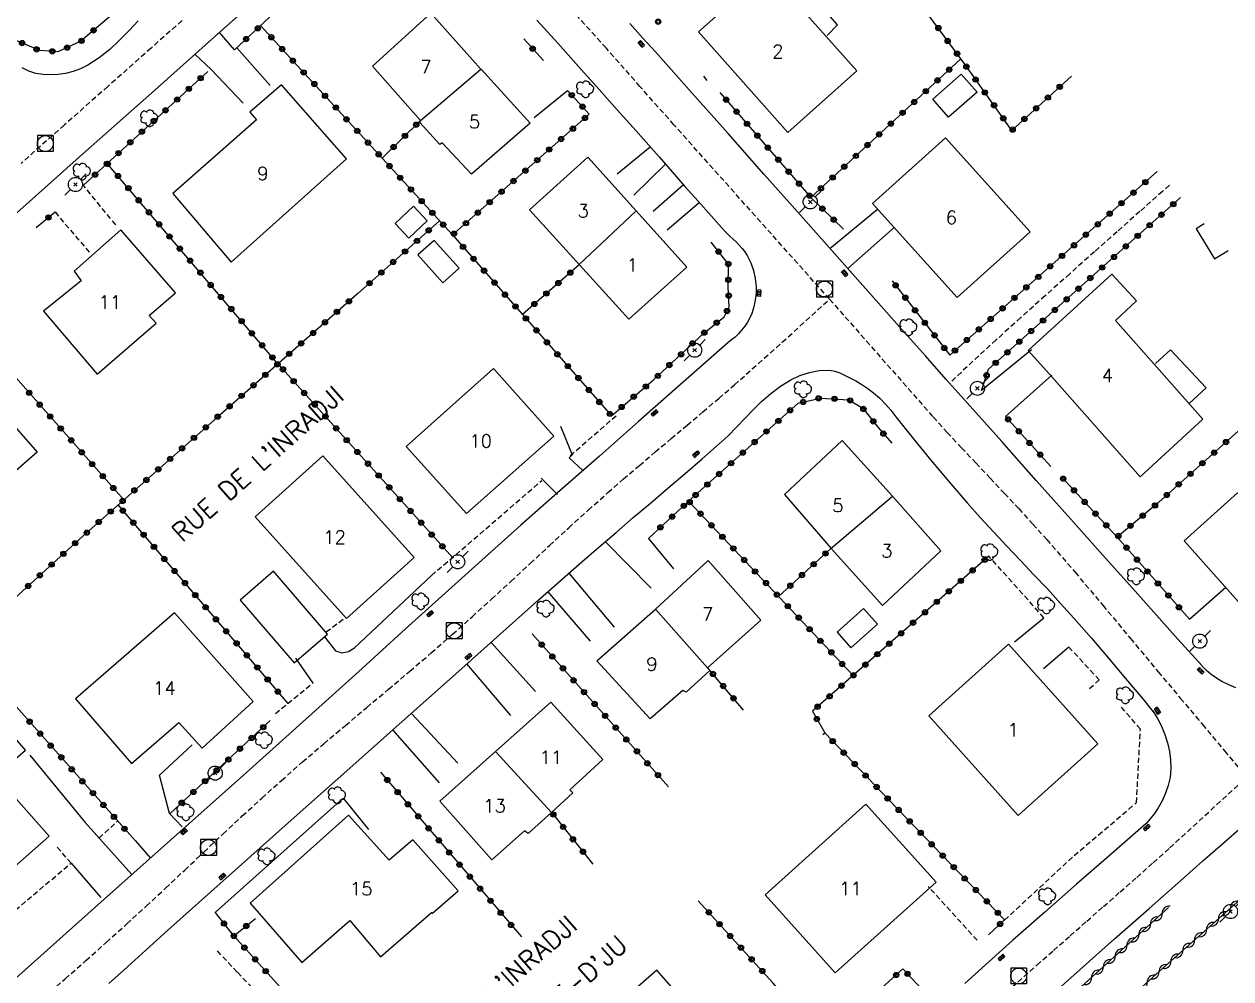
# Model space of a CAD drawing. Header units: millimetres. Extents: x 146000 to 146945, y 144000 to 145000.
# Drawn here: x 146367.7 to 146481.7, y 144225.8 to 144316 of the extents above; entities that cross this region are included whole.
import ezdxf
from ezdxf.enums import TextEntityAlignment as Align

# ---------------------------------------------------------------- set-up
doc = ezdxf.new("R2010")
doc.units = ezdxf.units.MM
doc.linetypes.add('DASHED', pattern=[0.75, 0.5, -0.25])
doc.layers.get('0').update_dxf_attribs({"linetype": 'CONTINUOUS'})
for name, color, linetype in [('W0001', 6, 'DASHED'), ('W0014', 7, 'CONTINUOUS'), ('W0017', 7, 'CONTINUOUS'), ('W0070', 7, 'DASHED'), ('W0101', 7, 'CONTINUOUS'), ('W0104', 1, 'CONTINUOUS'), ('W0112', 1, 'DASHED'), ('W0300', 7, 'CONTINUOUS'), ('W0310', 3, 'CONTINUOUS'), ('W0323', 7, 'CONTINUOUS'), ('W0333', 7, 'CONTINUOUS'), ('W0401', 7, 'CONTINUOUS'), ('W0420', 7, 'CONTINUOUS'), ('W0473', 7, 'CONTINUOUS'), ('W0989', 7, 'CONTINUOUS'), ('W0991', 7, 'CONTINUOUS'), ('W1102', 7, 'CONTINUOUS')]:
    doc.layers.add(name, color=color, linetype=linetype)
doc.styles.get("Standard").update_dxf_attribs({"font": 'romans.shx', "width": 0.85})

# ---------------------------------------------------------------- blocks, each defined once
blk = doc.blocks.new('T473')
for p, q in [((-0.166667, 0.166667), (0.166667, -0.166667)), ((-0.166667, -0.166667), (0.166667, 0.166667)), ((0.500001, 0.500001), (1.000002, 1.000002)), ((-1.000002, -1.000002), (-0.500001, -0.500001))]:
    blk.add_line(p, q)
blk.add_ellipse((0, 0), major_axis=(0.471405, 0.471405), ratio=1, start_param=5.4977871438, end_param=11.780972451)
blk = doc.blocks.new('T420')
for p, q in [((0.75, 0.75), (-0.75, 0.75)), ((-0.75, 0.75), (-0.75, -0.75)), ((0.75, 0.75), (0.75, -0.75)), ((0.75, -0.75), (-0.75, -0.75))]:
    blk.add_line(p, q)
blk.add_ellipse((0, 0), major_axis=(-0.53, 0.53), ratio=1, start_param=3.926991, end_param=10.210176)
blk = doc.blocks.new('T300')
for p, q in [((-0.8, 0.51), (-0.86, 0.34)), ((-0.86, 0.34), (-0.86, 0.17)), ((-0.86, 0.17), (-0.74, 0.06)), ((-0.69, 0.63), (-0.8, 0.51)), ((-0.8, -0.06), (-0.74, 0.06)), ((-0.74, 0.06), (-0.69, 0.11)), ((-0.57, 0.69), (-0.69, 0.63)), ((-0.46, 0.69), (-0.57, 0.69)), ((-0.29, 0.63), (-0.46, 0.69)), ((-0.29, 0.63), (-0.17, 0.74)), ((-0.23, 0.57), (-0.29, 0.63)), ((-0.17, 0.74), (-0.06, 0.8)), ((-0.06, 0.8), (0.06, 0.8)), ((0.06, 0.8), (0.23, 0.74)), ((0.23, 0.74), (0.34, 0.63)), ((0.34, 0.63), (0.4, 0.51)), ((0.46, 0.46), (0.34, 0.46)), ((0.4, 0.51), (0.4, 0.46)), ((0.57, 0.4), (0.46, 0.46)), ((0.57, 0.4), (0.69, 0.29)), ((0.69, 0.29), (0.74, 0.17)), ((0.74, 0.06), (0.69, -0.17)), ((0.74, 0.17), (0.74, 0.06)), ((-0.8, -0.17), (-0.8, -0.06)), ((-0.8, -0.23), (-0.8, -0.17)), ((-0.74, -0.34), (-0.8, -0.23)), ((-0.69, -0.4), (-0.74, -0.34)), ((-0.51, -0.46), (-0.69, -0.4)), ((-0.4, -0.46), (-0.51, -0.46)), ((-0.4, -0.46), (-0.34, -0.46)), ((-0.34, -0.46), (-0.34, -0.4)), ((-0.34, -0.51), (-0.34, -0.46)), ((-0.29, -0.63), (-0.34, -0.51)), ((-0.17, -0.74), (-0.29, -0.63)), ((-0.06, -0.8), (-0.17, -0.74)), ((0.06, -0.8), (-0.06, -0.8)), ((0.17, -0.74), (0.06, -0.8)), ((0.23, -0.69), (0.17, -0.74)), ((0.29, -0.46), (0.23, -0.46)), ((0.29, -0.63), (0.23, -0.69)), ((0.46, -0.4), (0.29, -0.46)), ((0.34, -0.51), (0.29, -0.63)), ((0.34, -0.51), (0.34, -0.46)), ((0.57, -0.34), (0.46, -0.4)), ((0.63, -0.29), (0.57, -0.34)), ((0.69, -0.17), (0.63, -0.29))]:
    blk.add_line(p, q)
blk = doc.blocks.new('T401')
for p, q in [((-0.3, 0.3), (0, 0.3)), ((-0.3, -0.25), (-0.3, 0.3)), ((-0.3, 0.15), (0, 0.15)), ((-0.3, 0), (0, 0)), ((0, 0.3), (0, -0.25)), ((-0.3, -0.15), (0, -0.15)), ((-0.3, -0.25), (-0.3, -0.3)), ((-0.3, -0.3), (0, -0.3)), ((0, -0.3), (0, -0.25))]:
    blk.add_line(p, q)
blk = doc.blocks.new('t323o')
at = {"color": 0, "linetype": 'Continuous'}
for radius in [0.25, 0.15]:
    blk.add_circle((0, 0), radius, dxfattribs=at)
blk = doc.blocks.new('t310o')
at = {"color": 0, "linetype": 'Continuous'}
for centre, start, end in [((-0.5, 0.38), 216.8699, 323.1304), ((0.5, -0.37), 36.8699, 143.1303)]:
    blk.add_arc(centre, 0.625, start, end, dxfattribs=at)

msp = doc.modelspace()

# ---------------------------------------------------------------- linework, layer by layer
at = {"layer": 'W0001'}
for points in [[(146443.75, 144290.01), (146429.06, 144306.47), (146425.85, 144310.09), (146422.65, 144313.73), (146419.41, 144317.33)], [(146382.6, 144316.32), (146379.67, 144313.72), (146375.58, 144310.09), (146371.48, 144306.46), (146367.39, 144302.83)], [(146369.63, 144224.09), (146371.57, 144225.81), (146373.51, 144227.53), (146375.45, 144229.26), (146377.38, 144231), (146379.21, 144232.68), (146381.04, 144234.37), (146382.85, 144236.08), (146384.66, 144237.78), (146386.47, 144239.49), (146388.29, 144241.19), (146390.13, 144242.87), (146391.98, 144244.54), (146393.97, 144246.29), (146395.99, 144248.02), (146398.02, 144249.74), (146400.05, 144251.45), (146402.09, 144253.16), (146404.12, 144254.87), (146406.14, 144256.6), (146408.14, 144258.35), (146409.99, 144260), (146411.83, 144261.67), (146413.66, 144263.35), (146415.48, 144265.04), (146417.3, 144266.73), (146419.12, 144268.41), (146420.96, 144270.08), (146422.82, 144271.73), (146424.3, 144273.02), (146425.79, 144274.3), (146427.29, 144275.57), (146428.79, 144276.83), (146430.29, 144278.09), (146431.79, 144279.36), (146433.29, 144280.63), (146434.77, 144281.92), (146437.03, 144283.92), (146439.29, 144285.93), (146441.52, 144287.97), (146443.75, 144290.01)], [(146443.75, 144290.01), (146453.54, 144278.88), (146454.87, 144277.42), (146456.22, 144275.97), (146457.57, 144274.54), (146458.92, 144273.1), (146460.27, 144271.66), (146461.62, 144270.22), (146462.95, 144268.76), (146464.27, 144267.29), (146466.94, 144264.21), (146469.57, 144261.09), (146472.18, 144257.95), (146474.79, 144254.82), (146476.88, 144252.33), (146478.97, 144249.84), (146481.06, 144247.34), (146483.14, 144244.84)], [(146460.42, 144224.51), (146463.33, 144227.1), (146464.9, 144228.49), (146466.47, 144229.87), (146468.04, 144231.25), (146469.62, 144232.63), (146471.19, 144234.01), (146472.77, 144235.39), (146474.33, 144236.78), (146475.89, 144238.18), (146483.14, 144244.84)]]:
    msp.add_lwpolyline(points, dxfattribs=at)
at = {"layer": 'W0014'}
for points in [[(146366.68, 144297.87), (146373.21, 144303.69), (146379.74, 144309.51), (146386.27, 144315.32), (146387.88, 144316.74), (146389.49, 144318.16), (146391.1, 144319.59), (146392.72, 144321.01)], [(146378.45, 144316.29), (146377.6, 144315.37), (146376.7, 144314.46), (146375.77, 144313.6), (146374.76, 144312.8), (146373.69, 144312.1), (146373.02, 144311.76), (146372.32, 144311.5), (146371.6, 144311.32), (146370.86, 144311.22), (146370.17, 144311.18), (146369.48, 144311.22), (146368.79, 144311.33), (146368.12, 144311.55), (146367.51, 144311.85)], [(146416.11, 144316.36), (146418.08, 144314.18), (146420.04, 144311.99), (146422, 144309.8), (146423.96, 144307.61), (146425.19, 144306.22), (146426.42, 144304.83), (146427.65, 144303.44), (146428.88, 144302.04), (146430.1, 144300.65), (146431.33, 144299.26), (146432.57, 144297.87), (146433.81, 144296.49), (146434.08, 144296.2), (146434.37, 144295.93), (146434.66, 144295.66), (146434.95, 144295.39), (146435.23, 144295.1), (146435.5, 144294.8), (146435.75, 144294.49), (146435.97, 144294.14), (146436.31, 144293.45), (146436.56, 144292.72), (146436.73, 144291.97), (146436.81, 144291.21), (146436.81, 144290.56), (146436.74, 144289.91), (146436.6, 144289.28), (146436.4, 144288.66), (146436.22, 144288.23), (146435.99, 144287.83), (146435.74, 144287.44), (146435.45, 144287.08), (146435.16, 144286.74), (146434.84, 144286.43), (146434.5, 144286.15), (146434.15, 144285.89)], [(146478.94, 144255.36), (146476.66, 144257.9), (146474.38, 144260.45), (146472.1, 144263), (146469.82, 144265.55), (146466.55, 144269.22), (146463.28, 144272.88), (146460.01, 144276.55), (146456.74, 144280.21), (146454.78, 144282.43), (146452.81, 144284.64), (146450.84, 144286.85), (146448.88, 144289.07), (146446.91, 144291.29), (146444.94, 144293.5), (146442.98, 144295.72), (146441.01, 144297.93), (146437.59, 144301.79), (146434.17, 144305.65), (146430.74, 144309.51), (146427.3, 144313.36), (146426.09, 144314.7), (146424.88, 144316.03)], [(146434.15, 144285.89), (146432.04, 144284.03), (146429.93, 144282.17), (146427.82, 144280.31), (146425.71, 144278.45), (146422.01, 144275.18), (146418.3, 144271.92), (146414.6, 144268.65), (146410.91, 144265.36), (146409.01, 144263.66), (146407.13, 144261.96), (146405.25, 144260.26), (146403.37, 144258.55), (146401.49, 144256.84), (146399.6, 144255.13), (146397.72, 144253.43), (146395.83, 144251.73), (146388.68, 144245.31), (146381.52, 144238.91), (146374.34, 144232.51), (146367.17, 144226.11), (146364.67, 144223.88)], [(146375.68, 144225.37), (146377.43, 144226.95), (146379.18, 144228.53), (146380.93, 144230.11), (146382.69, 144231.68), (146387.93, 144236.36), (146393.18, 144241.04), (146398.43, 144245.71), (146403.68, 144250.38), (146407.85, 144254.09), (146412, 144257.8), (146416.17, 144261.5), (146420.36, 144265.18), (146421.97, 144266.59), (146423.59, 144267.98), (146425.22, 144269.37), (146426.85, 144270.75), (146428.48, 144272.14), (146430.11, 144273.53), (146431.73, 144274.93), (146433.34, 144276.33), (146434.17, 144277.1), (146434.97, 144277.9), (146435.74, 144278.72), (146436.52, 144279.53), (146437.34, 144280.33), (146438.2, 144281.09), (146439.12, 144281.78), (146440.11, 144282.38), (146440.96, 144282.78), (146441.85, 144283.08), (146442.78, 144283.26), (146443.74, 144283.29), (146444.24, 144283.22), (146444.72, 144283.05), (146445.18, 144282.83), (146445.62, 144282.61), (146446.23, 144282.3), (146446.81, 144281.95), (146447.38, 144281.57), (146447.92, 144281.15), (146448.5, 144280.64), (146449.04, 144280.09), (146449.54, 144279.51), (146450.01, 144278.9)], [(146450.01, 144278.9), (146451.66, 144276.83), (146453.33, 144274.79), (146455.03, 144272.77), (146456.76, 144270.77), (146457.99, 144269.39), (146459.24, 144268.02), (146460.51, 144266.67), (146461.78, 144265.32), (146463.06, 144263.98), (146464.33, 144262.63), (146465.58, 144261.27), (146466.82, 144259.89), (146468.48, 144258), (146470.11, 144256.09), (146471.72, 144254.17), (146473.33, 144252.25), (146473.58, 144251.95), (146473.83, 144251.65), (146474.08, 144251.34), (146474.32, 144251.04)], [(146482.12, 144253.28), (146481.45, 144253.57), (146480.79, 144253.9), (146480.29, 144254.2), (146479.81, 144254.54), (146479.36, 144254.92), (146478.94, 144255.33)], [(146474.29, 144251.12), (146474.74, 144250.41), (146475.12, 144249.67), (146475.43, 144248.89), (146475.68, 144248.09), (146475.85, 144247.29), (146475.96, 144246.48), (146475.98, 144245.66), (146475.91, 144244.84), (146475.74, 144244.07), (146475.49, 144243.33), (146475.17, 144242.63), (146474.79, 144241.95), (146474.44, 144241.42), (146474.05, 144240.92), (146473.62, 144240.46), (146473.15, 144240.04)], [(146473.15, 144240.04), (146470.12, 144237.41), (146467.09, 144234.76), (146464.08, 144232.11), (146461.07, 144229.45), (146458.79, 144227.41), (146456.53, 144225.37)], [(146464.17, 144223.8), (146467.42, 144226.69), (146470.67, 144229.58), (146473.93, 144232.46), (146477.18, 144235.33), (146479.02, 144236.96), (146480.87, 144238.57), (146482.71, 144240.19)]]:
    msp.add_lwpolyline(points, dxfattribs=at)
at = {"layer": 'W0017'}
for points in [[(146387.55, 144313.55), (146386.15, 144315.2)], [(146390.93, 144310.2), (146387.77, 144313.75)], [(146388.36, 144308.51), (146385.36, 144311.69), (146383.82, 144313.15)], [(146415.84, 144307.17), (146418.99, 144309.72)], [(146423.69, 144301.84), (146426.81, 144304.41)], [(146425.26, 144299.82), (146428.26, 144302.77)], [(146427.09, 144298.33), (146429.97, 144300.84)], [(146428.43, 144296.57), (146431.45, 144299.15)], [(146443.79, 144294.8), (146448.29, 144298.51)], [(146449.87, 144296.76), (146445.49, 144292.89)], [(146462.84, 144285.22), (146458.11, 144281.39)], [(146460.37, 144278.92), (146464.74, 144282.82)], [(146418.35, 144278), (146419.43, 144275.3), (146419.17, 144275.02), (146420.46, 144273.81)], [(146418.05, 144271.54), (146416.52, 144273.1)], [(146426.89, 144262.72), (146422.57, 144267.13)], [(146429.04, 144264.54), (146426.66, 144267.43)], [(146423.45, 144259.04), (146419.15, 144264.11)], [(146421.19, 144257.71), (146417.18, 144262.37)], [(146477.74, 144259.79), (146481.17, 144262.8)], [(146461.22, 144257.64), (146464, 144259.92)], [(146396.05, 144258.12), (146397.1, 144256.8), (146397.69, 144256.61), (146398.33, 144256.74), (146398.88, 144257.08)], [(146415.97, 144252.95), (146411.78, 144257.57)], [(146466.36, 144257.13), (146463.95, 144255.08)], [(146394.98, 144253.74), (146393.34, 144256.1)], [(146413.65, 144250.68), (146409.51, 144255.56)], [(146404.28, 144250.86), (146408.65, 144246.18)], [(146406.9, 144244.33), (146402.52, 144249.34)], [(146382.61, 144240.15), (146381.42, 144241.42), (146380.48, 144245.03), (146383.55, 144247.91)], [(146368.22, 144246.95), (146373.45, 144240.57), (146377.87, 144235.67)], [(146397.8, 144242.88), (146400.21, 144239.9)], [(146378.16, 144238.86), (146379.61, 144237.21)], [(146372.11, 144236.74), (146374.93, 144233.5)]]:
    msp.add_lwpolyline(points, dxfattribs=at)
at = {"layer": 'W0070'}
for points in [[(146475.86, 144300.77), (146475.2, 144300.19), (146473.06, 144298.29), (146470.91, 144296.38), (146468.77, 144294.48), (146466.44, 144292.4), (146464.12, 144290.33), (146461.8, 144288.25), (146459.49, 144286.15), (146458.39, 144285.15), (146457.3, 144284.14), (146456.21, 144283.12), (146455.13, 144282.1)], [(146399.63, 144214.45), (146397.73, 144216.31), (146395.64, 144218.38), (146393.57, 144220.46), (146391.64, 144222.44), (146389.72, 144224.43), (146387.81, 144226.44), (146385.92, 144228.46)]]:
    msp.add_lwpolyline(points, dxfattribs=at)
at = {"layer": 'W0101'}
for points in [[(146431.37, 144315.25), (146439.81, 144305.76), (146446.34, 144311.56), (146437.9, 144321.05)], [(146387.24, 144293.51), (146398.12, 144303.27), (146391.98, 144310.26), (146389.01, 144307.68), (146389.64, 144306.93), (146381.73, 144299.99)], [(146447.8, 144299.05), (146455.82, 144290.15), (146462.71, 144296.36), (146454.69, 144305.26)], [(146374.57, 144282.92), (146380.15, 144287.73), (146379.5, 144288.46), (146381.97, 144290.59), (146376.83, 144296.55), (146372.4, 144292.65), (146373.08, 144291.75), (146369.51, 144288.86)], [(146479.02, 144278.67), (146470.75, 144287.98), (146472.76, 144289.86), (146470.41, 144292.36), (146462.5, 144285.16), (146464.53, 144282.92), (146473.1, 144273.24)], [(146359.35, 144280.98), (146362.07, 144283.33), (146368.9, 144275.54), (146359.03, 144266.93), (146352.85, 144274.01), (146359.93, 144280.36)], [(146417.72, 144277.05), (146409.47, 144269.76), (146403.78, 144276.09), (146412, 144283.46)], [(146389.49, 144269.46), (146398.12, 144259.85), (146404.51, 144265.59), (146395.88, 144275.2)], [(146477.26, 144267.19), (146485.69, 144257.69), (146490.75, 144262.23), (146482.29, 144271.72)], [(146377.82, 144246.15), (146382.3, 144250.03), (146384.51, 144247.61), (146389.3, 144251.99), (146381.88, 144260.38), (146372.54, 144252.27)], [(146453.12, 144250.65), (146461.57, 144241.25), (146469.09, 144248.01), (146460.64, 144257.41)], [(146357.67, 144240.55), (146363.78, 144233.76), (146370.05, 144239.27), (146364.97, 144244.97), (146367.8, 144247.42), (146362.89, 144253.08), (146357.14, 144248), (146360.97, 144243.62)], [(146444.29, 144226.37), (146453.82, 144234.95), (146447.19, 144242.31), (146437.67, 144233.73)], [(146393.91, 144227.36), (146398.44, 144231.33), (146401.34, 144227.9), (146406.15, 144232.07), (146406.24, 144232.01), (146408.67, 144234.11), (146404.38, 144238.93), (146402.17, 144237.01), (146398.32, 144241.28), (146389.04, 144232.96)], [(146424.64, 144214.86), (146426.89, 144217.02), (146430.91, 144212.46), (146435.92, 144216.99), (146427.44, 144226.62), (146420.03, 144220.14), (146420.05, 144220.1)]]:
    msp.add_lwpolyline(points, close=True, dxfattribs=at)
for points in [[(146405.13, 144306.89), (146400.59, 144312.02), (146406.11, 144317.02)], [(146406.11, 144317.02), (146410.82, 144311.74)], [(146410.82, 144311.74), (146410.85, 144311.74), (146415.48, 144306.64), (146409.95, 144301.8), (146407.15, 144304.78), (146406.96, 144304.6), (146405.05, 144306.7), (146405.13, 144306.89)], [(146420.13, 144293.26), (146415.41, 144298.43), (146420.91, 144303.43)], [(146420.91, 144303.43), (146425.5, 144298.34)], [(146425.5, 144298.34), (146430.27, 144293.04), (146424.8, 144288.13), (146420.13, 144293.26)], [(146449.69, 144271.41), (146444.93, 144276.66), (146439.5, 144271.55)], [(146439.5, 144271.55), (146443.9, 144266.47)], [(146443.97, 144266.38), (146448.75, 144261.07), (146454.26, 144266.22), (146449.69, 144271.41)], [(146427.3, 144260.72), (146432.29, 144265.31), (146437.26, 144259.67), (146432.23, 144255.18)], [(146429.89, 144253.05), (146426.82, 144250.36), (146421.78, 144255.83), (146427.3, 144260.72)], [(146432.23, 144255.18), (146432.46, 144254.94), (146430.2, 144252.88), (146429.89, 144253.05)], [(146412.19, 144247.27), (146417.43, 144251.94), (146422.34, 144246.54), (146419.21, 144243.66), (146419.52, 144243.39), (146417.48, 144241.52)], [(146414.95, 144239.78), (146411.85, 144237.04), (146406.94, 144242.59), (146412.19, 144247.27)], [(146417.48, 144241.52), (146415.29, 144239.52), (146414.95, 144239.78)]]:
    msp.add_lwpolyline(points, dxfattribs=at)
at = {"layer": 'W0104'}
for points in [[(146443.52, 144314.92), (146444.51, 144315.92), (146439.13, 144322.09), (146437.9, 144321.05)], [(146479.14, 144297.12), (146478.38, 144296.66), (146480.12, 144293.81), (146481.41, 144294.6)], [(146474.53, 144283.93), (146475.97, 144285.22), (146479.32, 144281.62), (146477.71, 144280.14)], [(146443.9, 144266.47), (146443.97, 144266.38)]]:
    msp.add_lwpolyline(points, dxfattribs=at)
for points in [[(146457.69, 144309.56), (146454.99, 144307.2), (146453.5, 144308.9), (146456.2, 144311.26)], [(146405.75, 144297.42), (146404.02, 144295.78), (146402.72, 144297.16), (146404.46, 144298.79)], [(146408.78, 144292.93), (146406.42, 144295.56), (146404.88, 144294.18), (146407.24, 144291.56)], [(146388.08, 144261.59), (146393.18, 144255.64), (146396.35, 144258.35), (146391.24, 144264.3)], [(146446.97, 144260.79), (146444.46, 144258.56), (146445.77, 144257.08), (146448.28, 144259.3)]]:
    msp.add_lwpolyline(points, close=True, dxfattribs=at)
at = {"layer": 'W0112'}
for points in [[(146431.86, 144311.06), (146432.33, 144310.48)], [(146376.33, 144297.03), (146373.28, 144300.76)], [(146370.6, 144298.24), (146373.83, 144294.43)], [(146419.25, 144275.22), (146423.74, 144279.12)], [(146406.17, 144263.91), (146416.58, 144272.87)], [(146464, 144259.92), (146458.8, 144265.73)], [(146396.21, 144258.57), (146397.99, 144259.92)], [(146468.32, 144253.22), (146469.23, 144254.04), (146466.36, 144257.13)], [(146391.42, 144250.86), (146394.97, 144253.76)], [(146460.29, 144231.35), (146466.85, 144237.45), (146472.75, 144242.45), (146473.11, 144249.38), (146471.27, 144251.54)], [(146374.74, 144239.11), (146376.51, 144240.69)], [(146364.1, 144232.16), (146365.13, 144230.84), (146372.11, 144236.74), (146370.78, 144238.29)], [(146457.69, 144229.45), (146453.06, 144234.54)]]:
    msp.add_lwpolyline(points, dxfattribs=at)
at = {"layer": 'W0310'}
for points in [[(146485.62, 144232.78), (146483.91, 144234.53), (146475.2, 144226.78), (146466.92, 144219.32), (146475.79, 144209.75), (146479.32, 144205.65), (146481.71, 144202.65)], [(146475.76, 144232.53), (146465.16, 144222.92), (146466.05, 144221.72)]]:
    msp.add_lwpolyline(points, dxfattribs=at)
at = {"layer": 'W0323'}
for points in [[(146378.41, 144318.96), (146373.04, 144314.36), (146370.86, 144313.37), (146369.15, 144313.48), (146366.84, 144314.48), (146365.4, 144316.27), (146352.23, 144330.65)], [(146466.59, 144311.07), (146460.98, 144305.95), (146456.52, 144312.2), (146449.7, 144321.5), (146442.92, 144329.43)], [(146387.55, 144313.55), (146390.81, 144316.58), (146394.45, 144320.55), (146398.28, 144322.86), (146402.26, 144323.54), (146405.79, 144323.16), (146407.64, 144322.68), (146409.1, 144321.33), (146411.29, 144319.03)], [(146418.99, 144309.72), (146421.06, 144307.48), (146408.15, 144296.07), (146390.02, 144315.85)], [(146414.88, 144314.58), (146416.73, 144312.56)], [(146433.39, 144309.53), (146442, 144299.61), (146456.15, 144312.71)], [(146373.28, 144300.76), (146385.03, 144311.5)], [(146405.13, 144306.88), (146401.51, 144303.33)], [(146408.19, 144265.55), (146391.45, 144284.12), (146375.54, 144302.83)], [(146449.67, 144291.74), (146455.11, 144284.73), (146474.7, 144302.05)], [(146445.08, 144296.61), (146442, 144299.61)], [(146458.11, 144281.39), (146458.78, 144283.39), (146469.07, 144292.61), (146476.91, 144299.6)], [(146368.83, 144296.76), (146370.6, 144298.24)], [(146399.18, 144290.52), (146406.92, 144297.42)], [(146408.15, 144296.07), (146423.15, 144279), (146427.14, 144282.39), (146431.88, 144286.81), (146433.8, 144288.34), (146434.27, 144289.28), (146434.19, 144291.15), (146434.21, 144293.3), (146432.57, 144295.38)], [(146420.12, 144293.26), (146414.75, 144288.57)], [(146399.18, 144290.52), (146385.62, 144278.59), (146373.25, 144267.64), (146361.81, 144257.23), (146346.68, 144244.08)], [(146360.93, 144289.34), (146377.09, 144271.05)], [(146502.79, 144269.12), (146496.73, 144277.35), (146491.11, 144285.38), (146474.81, 144270.79), (146470.91, 144267.54), (146477.74, 144259.77)], [(146426.68, 144267.44), (146430.76, 144271.2), (146440.79, 144280.19), (146442.9, 144280.67), (146445.59, 144280.51), (146446.9, 144279.71), (146448.33, 144277.88), (146449.65, 144276.39)], [(146464.65, 144274.2), (146460.37, 144278.92)], [(146470.91, 144267.54), (146465.66, 144273.22)], [(146392.63, 144251.8), (146376.55, 144270.57)], [(146430.44, 144270.94), (146445.98, 144254.46)], [(146443.87, 144266.44), (146438.94, 144261.93)], [(146458.8, 144265.73), (146442.13, 144251.08), (146443.3, 144249.05)], [(146415.67, 144258.39), (146428.55, 144243.93)], [(146378.16, 144238.86), (146365.93, 144252.65), (146361.89, 144257.3)], [(146435.64, 144251.17), (146432.46, 144254.94)], [(146381.48, 144241.42), (146390.93, 144250.2)], [(146443.12, 144248.9), (146443.3, 144249.05), (146449.35, 144242.73), (146460.29, 144231.38), (146458.76, 144229.97)], [(146401.34, 144245.33), (146414.65, 144229.76)], [(146417.58, 144241.42), (146421.39, 144236.63)], [(146452.82, 144224.45), (146450.69, 144226.74), (146443.17, 144219.97), (146438.41, 144225.42), (146431.33, 144233.19)], [(146387.49, 144229.86), (146385.73, 144232.09)], [(146400.59, 144215.43), (146395.43, 144221.09), (146387.48, 144229.86), (146389.55, 144231.5)]]:
    msp.add_lwpolyline(points, dxfattribs=at)
at = {"layer": 'W0333'}
for points in [[(146398.88, 144257.08), (146406.17, 144263.91)], [(146385.75, 144232.09), (146397.8, 144242.88)]]:
    msp.add_lwpolyline(points, dxfattribs=at)
at = {"layer": 'W1102'}
for points in [[(146405.13, 144306.89), (146410.82, 144311.74)], [(146425.44, 144298.28), (146420.12, 144293.27)], [(146443.88, 144266.45), (146449.71, 144271.39)], [(146432.23, 144255.18), (146427.3, 144260.72)], [(146417.48, 144241.52), (146412.19, 144247.27)]]:
    msp.add_lwpolyline(points, dxfattribs=at)

# ---------------------------------------------------------------- block references
at = {"layer": 'W0300'}
for p in [(146420.71, 144309.82), (146379.54, 144307.08), (146373.18, 144302.06), (146451.24, 144287.35), (146441.28, 144281.48), (146458.89, 144266.11), (146472.74, 144263.82), (146405.15, 144261.46), (146416.98, 144260.77), (146464.25, 144261.07), (146471.7, 144252.58), (146390.37, 144248.35), (146397.27, 144243.13), (146382.97, 144241.54), (146390.61, 144237.37), (146464.35, 144233.6)]:
    msp.add_blockref('T300', p, dxfattribs=at)
at = {"layer": 'W0310'}
for p, rotation in [((146475.17, 144231.99), 222.1845360339265), ((146481.6, 144232.47), 221.6470119545899), ((146474.06, 144230.98), 222.1845360339265), ((146479.36, 144230.47), 221.6470119545899), ((146480.48, 144231.47), 221.6470119545899), ((146472.95, 144229.98), 222.1845360339265), ((146478.23, 144229.48), 221.6470119545899), ((146471.84, 144228.97), 222.1845360339265), ((146477.11, 144228.48), 221.6470119545899), ((146469.61, 144226.95), 222.1845360339265), ((146470.73, 144227.96), 222.1845360339265), ((146475.99, 144227.48), 221.6470119545899), ((146468.5, 144225.95), 222.1845360339265), ((146474.87, 144226.48), 222.0200502508528), ((146473.76, 144225.48), 222.0200502508528)]:
    msp.add_blockref('t310o', p, dxfattribs=dict(at, rotation=rotation))
at = {"layer": 'W0323'}
for p, rotation in [((146374.24, 144315.39), 220.6065682334834), ((146389.75, 144315.59), 42.8411526922742), ((146427.57, 144316.21), 220.761782363884), ((146454.03, 144315.61), 126.2289986441446), ((146367.49, 144314.2), 156.5567102491283), ((146373.1, 144314.41), 220.6065682334834), ((146388.65, 144314.57), 42.8411526922742), ((146391.03, 144314.74), 132.5271087005784), ((146454.91, 144314.4), 126.2289986441446), ((146368.86, 144313.6), 156.5567102491283), ((146370.34, 144313.41), 176.4424950268209), ((146371.75, 144313.77), 204.2932811054989), ((146392.05, 144313.63), 132.5271087005784), ((146415.71, 144313.67), 312.5592651925246), ((146455.8, 144313.19), 126.2289986441446), ((146393.06, 144312.53), 132.5271087005784), ((146456.68, 144311.97), 125.4769390126868), ((146384.35, 144310.88), 42.42332646221182), ((146394.08, 144311.42), 132.5271087005784), ((146453.95, 144310.67), 42.79287887408681), ((146455.05, 144311.69), 42.79287887408681), ((146457.55, 144310.75), 125.4769390126868), ((146383.24, 144309.87), 42.42332646221182), ((146395.09, 144310.32), 132.5271087005784), ((146452.85, 144309.65), 42.79287887408681), ((146458.42, 144309.53), 125.4769390126868), ((146465.49, 144310.06), 222.3429634665843), ((146382.14, 144308.86), 42.42332646221182), ((146396.1, 144309.21), 132.5271087005784), ((146419.4, 144309.28), 312.7667558315173), ((146433.99, 144308.84), 310.97173633354), ((146451.75, 144308.63), 42.79287887408681), ((146464.38, 144309.05), 222.3429634665843), ((146381.03, 144307.85), 42.42332646221182), ((146397.12, 144308.11), 132.5271087005784), ((146420.42, 144308.18), 312.7667558315173), ((146434.97, 144307.71), 310.97173633354), ((146450.65, 144307.61), 42.79287887408681), ((146459.29, 144308.31), 125.4769390126868), ((146463.27, 144308.04), 222.3429634665843), ((146379.92, 144306.83), 42.42332646221182), ((146398.13, 144307), 132.5271087005784), ((146404.72, 144306.48), 224.4497860458045), ((146419.52, 144306.12), 221.4816164493708), ((146420.65, 144307.12), 221.4816164493708), ((146435.96, 144306.57), 310.97173633354), ((146449.54, 144306.59), 42.79287887408681), ((146460.16, 144307.09), 125.4769390126868), ((146462.16, 144307.03), 222.3429634665843), ((146378.81, 144305.82), 42.42332646221182), ((146399.15, 144305.9), 132.5271087005784), ((146403.65, 144305.43), 224.4497860458045), ((146418.4, 144305.13), 221.4816164493708), ((146436.94, 144305.44), 310.97173633354), ((146448.44, 144305.57), 42.79287887408681), ((146461.05, 144306.02), 222.3429634665843), ((146376.6, 144303.8), 42.42332646221182), ((146377.71, 144304.81), 42.42332646221182), ((146400.16, 144304.79), 132.5271087005784), ((146402.58, 144304.38), 224.4497860458045), ((146417.27, 144304.14), 221.4816164493708), ((146437.92, 144304.31), 310.97173633354), ((146447.34, 144304.56), 42.79287887408681), ((146375.49, 144302.79), 42.42332646221182), ((146375.58, 144302.78), 130.3872023074691), ((146401.17, 144303.69), 132.5271087005784), ((146416.15, 144303.14), 221.4816164493708), ((146438.91, 144303.18), 310.97173633354), ((146446.24, 144303.54), 42.79287887408681), ((146374.38, 144301.77), 42.42332646221182), ((146376.55, 144301.64), 130.3872023074691), ((146402.19, 144302.58), 132.5271087005784), ((146415.03, 144302.15), 221.4816164493708), ((146439.89, 144302.04), 310.97173633354), ((146444.04, 144301.5), 42.79287887408681), ((146445.14, 144302.52), 42.79287887408681), ((146377.53, 144300.49), 130.3872023074691), ((146403.2, 144301.47), 132.5271087005784), ((146404.22, 144300.37), 132.5271087005784), ((146413.9, 144301.16), 221.4816164493708), ((146440.87, 144300.91), 310.97173633354), ((146442.94, 144300.48), 42.79287887408681), ((146473.58, 144301.06), 41.48552396128296), ((146378.5, 144299.35), 130.3872023074691), ((146405.23, 144299.26), 132.5271087005784), ((146412.78, 144300.16), 221.4816164493708), ((146441.86, 144299.78), 310.97173633354), ((146472.46, 144300.06), 41.48552396128296), ((146379.47, 144298.21), 130.3872023074691), ((146406.24, 144298.16), 132.5271087005784), ((146410.53, 144298.18), 221.4816164493708), ((146411.66, 144299.17), 221.4816164493708), ((146443.08, 144298.56), 135.7059250902521), ((146471.33, 144299.07), 41.48552396128296), ((146476.22, 144298.98), 41.6985682202106), ((146369.98, 144297.72), 39.86597947206568), ((146380.44, 144297.07), 130.3872023074691), ((146407.26, 144297.05), 132.5271087005784), ((146409.41, 144297.18), 221.4816164493708), ((146444.15, 144297.52), 135.7059250902521), ((146469.09, 144297.08), 41.48552396128296), ((146470.21, 144298.08), 41.48552396128296), ((146473.98, 144296.99), 41.6985682202106), ((146475.1, 144297.98), 41.6985682202106), ((146381.41, 144295.92), 130.3872023074691), ((146405.9, 144296.51), 41.72806326901069), ((146408.28, 144296.19), 221.4816164493708), ((146467.96, 144296.09), 41.48552396128296), ((146472.86, 144295.99), 41.6985682202106), ((146382.39, 144294.78), 130.3872023074691), ((146404.78, 144295.51), 41.72806326901069), ((146409.14, 144294.95), 311.2933506246727), ((146466.84, 144295.1), 41.48552396128296), ((146471.74, 144294.99), 41.6985682202106), ((146383.36, 144293.64), 130.3872023074691), ((146403.66, 144294.51), 41.72806326901069), ((146410.13, 144293.82), 311.2933506246727), ((146433.27, 144294.5), 128.260635284113), ((146465.71, 144294.1), 41.48552396128296), ((146470.62, 144293.99), 41.6985682202106), ((146384.33, 144292.5), 130.3872023074691), ((146401.42, 144292.52), 41.72806326901069), ((146402.54, 144293.52), 41.72806326901069), ((146411.12, 144292.69), 311.2933506246727), ((146419.27, 144292.51), 221.1549691694831), ((146434.19, 144293.32), 128.260635284113), ((146464.59, 144293.11), 41.48552396128296), ((146469.5, 144293), 41.6985682202106), ((146385.3, 144291.35), 130.3872023074691), ((146400.3, 144291.52), 41.72806326901069), ((146412.11, 144291.57), 311.2933506246727), ((146418.14, 144291.53), 221.1549691694831), ((146434.2, 144291.83), 89.49320697381702), ((146449.99, 144291.32), 307.8223517530474), ((146463.47, 144292.11), 41.48552396128296), ((146468.38, 144292), 41.86444438588902), ((146386.27, 144290.21), 130.3872023074691), ((146413.1, 144290.44), 311.2933506246727), ((146417.01, 144290.54), 221.1549691694831), ((146434.23, 144290.33), 92.44183737736269), ((146450.91, 144290.14), 307.8223517530474), ((146461.22, 144290.13), 41.48552396128296), ((146462.34, 144291.12), 41.48552396128296), ((146467.27, 144290.99), 41.86444438588902), ((146387.25, 144289.07), 130.3872023074691), ((146398.36, 144289.8), 221.3395863802581), ((146414.09, 144289.31), 311.2933506246727), ((146415.88, 144289.55), 221.1549691694831), ((146460.1, 144289.13), 41.48552396128296), ((146465.03, 144288.99), 41.86444438588902), ((146466.15, 144289.99), 41.86444438588902), ((146388.22, 144287.93), 130.3872023074691), ((146397.23, 144288.81), 221.3395863802581), ((146415.08, 144288.18), 311.2933506246727), ((146434.07, 144288.88), 63.41049479941053), ((146451.83, 144288.95), 307.8223517530474), ((146458.97, 144288.14), 41.48552396128296), ((146463.92, 144287.99), 41.86444438588902), ((146389.19, 144286.78), 130.3872023074691), ((146394.98, 144286.82), 221.3395863802581), ((146396.1, 144287.82), 221.3395863802581), ((146416.07, 144287.06), 311.2933506246727), ((146431.92, 144286.85), 38.4413593684535), ((146433.1, 144287.78), 38.4413593684535), ((146452.75, 144287.77), 307.8223517530474), ((146457.85, 144287.15), 41.48552396128296), ((146462.8, 144286.99), 41.86444438588902), ((146390.16, 144285.64), 130.3872023074691), ((146393.85, 144285.83), 221.3395863802581), ((146417.06, 144285.93), 311.2933506246727), ((146430.82, 144285.83), 43.03798363285482), ((146453.67, 144286.58), 307.8223517530474), ((146456.72, 144286.15), 41.48552396128296), ((146461.68, 144285.99), 41.86444438588902), ((146391.13, 144284.5), 130.3872023074691), ((146392.72, 144284.84), 221.3395863802581), ((146418.05, 144284.8), 311.2933506246727), ((146429.73, 144284.8), 43.03798363285482), ((146454.59, 144285.4), 307.8223517530474), ((146455.6, 144285.16), 41.48552396128296), ((146460.56, 144284.99), 41.86444438588902), ((146391.6, 144283.85), 221.3395863802581), ((146392.13, 144283.37), 132.0195667304183), ((146419.04, 144283.68), 311.2933506246727), ((146428.63, 144283.78), 43.03798363285482), ((146459.45, 144283.99), 41.86444438588902), ((146390.47, 144282.86), 221.3395863802581), ((146393.13, 144282.26), 132.0195667304183), ((146420.03, 144282.55), 311.2933506246727), ((146427.53, 144282.76), 43.03798363285482), ((146458.59, 144282.82), 71.27290366358716), ((146368.16, 144281.16), 311.4586644522578), ((146389.35, 144281.87), 221.3395863802581), ((146394.13, 144281.15), 132.0195667304183), ((146421.02, 144281.42), 311.2933506246727), ((146426.41, 144281.76), 40.39333618022687), ((146369.15, 144280.04), 311.4586644522578), ((146387.09, 144279.89), 221.3395863802581), ((146388.22, 144280.88), 221.3395863802581), ((146395.14, 144280.03), 132.0195667304183), ((146422.01, 144280.3), 311.2933506246727), ((146425.26, 144280.79), 40.39333618022687), ((146441.26, 144280.3), 12.61816115178233), ((146442.72, 144280.63), 12.61816115178233), ((146444.22, 144280.59), 356.7246612809362), ((146445.7, 144280.44), 328.6643647142124), ((146370.14, 144278.92), 311.4586644522578), ((146385.97, 144278.9), 221.3395863802581), ((146396.14, 144278.92), 132.0195667304183), ((146423, 144279.17), 311.2933506246727), ((146424.12, 144279.82), 40.39333618022687), ((146440.03, 144279.51), 41.882565385134), ((146446.95, 144279.64), 308.0428418994757), ((146371.14, 144277.79), 311.4586644522578), ((146384.84, 144277.9), 221.5119591028254), ((146397.15, 144277.8), 132.0195667304183), ((146438.92, 144278.51), 41.882565385134), ((146447.88, 144278.46), 308.0428418994757), ((146460.62, 144278.65), 132.2513019346038), ((146372.13, 144276.67), 311.4586644522578), ((146383.72, 144276.91), 221.5119591028254), ((146398.15, 144276.69), 132.0195667304183), ((146436.68, 144276.51), 41.882565385134), ((146437.8, 144277.51), 41.882565385134), ((146448.84, 144277.31), 311.4440492340595), ((146461.63, 144277.53), 132.2513019346038), ((146462.64, 144276.42), 132.2513019346038), ((146481.2, 144276.51), 221.8412263849907), ((146373.12, 144275.54), 311.4586644522578), ((146382.6, 144275.92), 221.5119591028254), ((146399.16, 144275.57), 132.0195667304183), ((146435.56, 144275.51), 41.882565385134), ((146463.65, 144275.31), 132.2513019346038), ((146480.08, 144275.51), 221.8412263849907), ((146374.11, 144274.42), 311.4586644522578), ((146381.47, 144274.92), 221.5119591028254), ((146400.16, 144274.46), 132.0195667304183), ((146434.45, 144274.51), 41.882565385134), ((146478.97, 144274.51), 221.8412263849907), ((146375.11, 144273.29), 311.4586644522578), ((146380.35, 144273.93), 221.5119591028254), ((146401.16, 144273.35), 132.0195667304183), ((146433.33, 144273.5), 41.882565385134), ((146465.82, 144273.05), 132.7165052098308), ((146477.85, 144273.51), 221.8412263849907), ((146376.1, 144272.17), 311.4586644522578), ((146378.1, 144271.94), 221.5119591028254), ((146379.23, 144272.93), 221.5119591028254), ((146402.17, 144272.23), 132.0195667304183), ((146432.21, 144272.5), 41.882565385134), ((146466.84, 144271.95), 132.7165052098308), ((146476.73, 144272.51), 221.8412263849907), ((146376.98, 144270.95), 221.5119591028254), ((146403.17, 144271.12), 132.0195667304183), ((146430.54, 144270.83), 313.3217320537325), ((146431.1, 144271.5), 41.882565385134), ((146467.85, 144270.85), 132.7165052098308), ((146475.61, 144271.51), 221.8412263849907), ((146375.86, 144269.95), 221.5119591028254), ((146377.01, 144270.03), 130.5836903239828), ((146404.18, 144270), 132.0195667304183), ((146429.99, 144270.49), 42.67088042151719), ((146431.57, 144269.74), 313.3217320537325), ((146468.87, 144269.74), 132.7165052098308), ((146474.49, 144270.52), 219.785324212786), ((146374.73, 144268.96), 221.5119591028254), ((146377.99, 144268.89), 130.5836903239828), ((146405.18, 144268.89), 132.0195667304183), ((146427.78, 144268.46), 42.67088042151719), ((146428.89, 144269.47), 42.67088042151719), ((146432.6, 144268.65), 313.3217320537325), ((146469.89, 144268.64), 132.7165052098308), ((146472.18, 144268.6), 219.785324212786), ((146473.33, 144269.56), 219.785324212786), ((146373.61, 144267.96), 221.5119591028254), ((146378.97, 144267.75), 130.5836903239828), ((146406.18, 144267.77), 132.0195667304183), ((146433.63, 144267.56), 313.3217320537325), ((146471.03, 144267.64), 219.785324212786), ((146372.5, 144266.96), 222.3098083691194), ((146379.94, 144266.61), 130.5836903239828), ((146407.19, 144266.66), 132.0195667304183), ((146434.66, 144266.46), 313.3217320537325), ((146471.8, 144266.53), 311.3130255018492), ((146371.39, 144265.95), 222.3098083691194), ((146380.92, 144265.47), 130.5836903239828), ((146435.69, 144265.37), 313.3217320537325), ((146443.37, 144265.98), 222.4367717189512), ((146458.4, 144265.38), 221.3287090123218), ((146472.79, 144265.4), 311.3130255018492), ((146369.17, 144263.93), 222.3098083691194), ((146370.28, 144264.94), 222.3098083691194), ((146381.89, 144264.33), 130.5836903239828), ((146436.72, 144264.28), 313.3217320537325), ((146441.15, 144263.95), 222.4367717189512), ((146442.26, 144264.97), 222.4367717189512), ((146457.27, 144264.39), 221.3287090123218), ((146473.78, 144264.28), 311.3130255018492), ((146368.06, 144262.92), 222.3098083691194), ((146382.87, 144263.19), 130.5836903239828), ((146437.75, 144263.19), 313.3217320537325), ((146440.05, 144262.94), 222.4367717189512), ((146456.15, 144263.4), 221.3287090123218), ((146474.77, 144263.15), 311.3130255018492), ((146383.85, 144262.05), 130.5836903239828), ((146438.78, 144262.1), 313.3217320537325), ((146455.02, 144262.41), 221.3287090123218), ((146475.76, 144262.02), 311.3130255018492), ((146384.82, 144260.91), 130.5836903239828), ((146439.81, 144261.01), 313.3217320537325), ((146453.89, 144261.42), 221.3287090123218), ((146476.75, 144260.9), 311.3130255018492), ((146385.8, 144259.77), 130.5836903239828), ((146440.84, 144259.92), 313.3217320537325), ((146451.64, 144259.44), 221.3287090123218), ((146452.77, 144260.43), 221.3287090123218), ((146386.77, 144258.63), 130.5836903239828), ((146441.87, 144258.83), 313.3217320537325), ((146450.52, 144258.45), 221.3287090123218), ((146387.75, 144257.49), 130.5836903239828), ((146416.57, 144257.37), 311.712985824603), ((146442.89, 144257.73), 313.3217320537325), ((146449.39, 144257.46), 221.3287090123218), ((146388.72, 144256.36), 130.5836903239828), ((146417.57, 144256.25), 311.712985824603), ((146443.92, 144256.64), 313.3217320537325), ((146448.26, 144256.47), 221.3287090123218), ((146389.7, 144255.22), 130.5836903239828), ((146418.57, 144255.13), 311.712985824603), ((146444.95, 144255.55), 313.3217320537325), ((146447.14, 144255.48), 221.3287090123218), ((146390.68, 144254.08), 130.5836903239828), ((146419.57, 144254.01), 311.712985824603), ((146432.74, 144254.61), 130.1208552245627), ((146446.01, 144254.48), 221.3287090123218), ((146391.65, 144252.94), 130.5836903239828), ((146420.56, 144252.89), 311.712985824603), ((146433.71, 144253.46), 130.1208552245627), ((146443.76, 144252.5), 221.3287090123218), ((146444.88, 144253.49), 221.3287090123218), ((146421.56, 144251.77), 311.712985824603), ((146434.68, 144252.31), 130.1208552245627), ((146442.63, 144251.51), 221.3287090123218), ((146422.56, 144250.65), 311.712985824603), ((146442.55, 144250.35), 299.7995905282874), ((146368.2, 144250.09), 131.5643509226135), ((146390.27, 144249.58), 42.88006574242471), ((146423.56, 144249.53), 311.712985824603), ((146369.2, 144248.96), 131.5643509226135), ((146389.17, 144248.56), 42.88006574242471), ((146424.56, 144248.41), 311.712985824603), ((146444.05, 144248.26), 313.7821097362553), ((146370.19, 144247.84), 131.5643509226135), ((146388.07, 144247.54), 42.88006574242471), ((146425.56, 144247.29), 311.712985824603), ((146445.09, 144247.18), 313.7821097362553), ((146371.19, 144246.72), 131.5643509226135), ((146386.97, 144246.52), 42.88006574242471), ((146426.55, 144246.17), 311.712985824603), ((146446.13, 144246.09), 313.7821097362553), ((146372.18, 144245.6), 131.5643509226135), ((146385.87, 144245.5), 42.88006574242471), ((146401.98, 144244.58), 310.5148280618946), ((146427.55, 144245.05), 311.712985824603), ((146447.16, 144245.01), 313.7821097362553), ((146373.18, 144244.47), 131.5643509226135), ((146383.67, 144243.46), 42.88006574242471), ((146384.77, 144244.48), 42.88006574242471), ((146402.96, 144243.44), 310.5148280618946), ((146448.2, 144243.93), 313.7821097362553), ((146374.18, 144243.35), 131.5643509226135), ((146382.57, 144242.44), 42.88006574242471), ((146403.93, 144242.3), 310.5148280618946), ((146449.24, 144242.84), 313.7821097362553), ((146375.17, 144242.23), 131.5643509226135), ((146376.17, 144241.11), 131.5643509226135), ((146404.9, 144241.16), 310.5148280618946), ((146417.66, 144241.33), 308.4737560669048), ((146450.28, 144241.76), 313.9309044490547), ((146377.16, 144239.98), 131.5643509226135), ((146405.88, 144240.02), 310.5148280618946), ((146418.59, 144240.16), 308.4737560669048), ((146451.32, 144240.68), 313.9309044490547), ((146406.85, 144238.88), 310.5148280618946), ((146419.52, 144238.98), 308.4737560669048), ((146452.36, 144239.6), 313.9309044490547), ((146407.83, 144237.74), 310.5148280618946), ((146420.46, 144237.81), 308.4737560669048), ((146453.4, 144238.52), 313.9309044490547), ((146408.8, 144236.6), 310.5148280618946), ((146454.44, 144237.44), 313.9309044490547), ((146409.78, 144235.46), 310.5148280618946), ((146455.48, 144236.36), 313.9309044490547), ((146410.75, 144234.32), 310.5148280618946), ((146456.52, 144235.28), 313.9309044490547), ((146411.73, 144233.18), 310.5148280618946), ((146457.57, 144234.2), 313.9309044490547), ((146458.61, 144233.12), 313.9309044490547), ((146412.7, 144232.04), 310.5148280618946), ((146432.35, 144232.08), 132.3449365292698), ((146459.65, 144232.04), 313.9309044490547), ((146386.56, 144231.03), 128.3226669401503), ((146413.67, 144230.9), 310.5148280618946), ((146433.36, 144230.97), 132.3449365292698), ((146459.86, 144230.99), 222.5986178390799), ((146387.49, 144229.86), 38.33769666066286), ((146388.66, 144230.79), 38.33769666066286), ((146434.37, 144229.86), 132.3449365292698), ((146388.49, 144228.75), 132.1538364791757), ((146435.38, 144228.75), 132.3449365292698), ((146389.5, 144227.64), 132.1538364791757), ((146436.39, 144227.64), 132.3449365292698), ((146390.5, 144226.53), 132.1538364791757), ((146437.4, 144226.54), 132.3449365292698), ((146451.12, 144226.28), 132.8760282235249), ((146450.05, 144226.17), 222.0322397968154)]:
    msp.add_blockref('t323o', p, dxfattribs=dict(at, rotation=rotation))
at = {"layer": 'W0401'}
for p, rotation in [((146426.09, 144314.23), 42.13482591524903), ((146445.29, 144292.56), 41.58734527213749), ((146436.95, 144290.58), 176.7331974732966), ((146427.13, 144279.37), 131.433893916533), ((146431.24, 144275.26), 310.8656032808822), ((146405.93, 144260.41), 132.2077406891171), ((146409.74, 144256.13), 311.769845194911), ((146478.91, 144255.01), 44.62787228306036), ((146474.6, 144251.04), 213.4604223763975), ((146473.62, 144240.2), 133.1785018154727), ((146382.68, 144239.82), 131.7533828451495), ((146386.5, 144235.37), 311.7444642119552), ((146459.9, 144227.94), 131.767985789595)]:
    msp.add_blockref('T401', p, dxfattribs=dict(at, rotation=rotation))
at = {"layer": 'W0420'}
for p in [(146369.68, 144304.7), (146443.27, 144290.96), (146408.3, 144258.68), (146385.09, 144238.21), (146461.62, 144226.08)]:
    msp.add_blockref('T420', p, dxfattribs=at)
at = {"layer": 'W0473'}
for p in [(146372.53, 144300.84), (146441.93, 144299.19), (146431.02, 144285.19), (146457.72, 144281.58), (146408.63, 144265.2), (146478.72, 144257.7), (146385.73, 144245.24), (146481.62, 144232.17)]:
    msp.add_blockref('T473', p, dxfattribs=at)

# ---------------------------------------------------------------- texts
at = {"layer": 'W0989'}
for s, rotation, p in [("RUE DE L'INRADJI  ", 41.6034, (146382.61, 144266.97)), ("RUE DE L'INRADJI  ", 41.6034, (146404.64, 144216.95)), ("ALLÉE RIF-TOUT-D'JU  ", 41.6511, (146405.23, 144211.32))]:
    msp.add_text(s, height=1.75, rotation=rotation, dxfattribs=at).set_placement(p)
at = {"layer": 'W0991'}
for s, p in [('2', (146438.86, 144313.41)), ('7', (146405.64, 144311.95)), ('5', (146410.22, 144306.77)), ('9', (146390.23, 144301.88)), ('3', (146420.49, 144298.35)), ('6', (146455.26, 144297.71)), ('1', (146425.13, 144293.23)), ('11', (146375.78, 144289.73)), ('4', (146470, 144282.8)), ('10', (146410.8, 144276.61)), ('5', (146444.54, 144270.53)), ('12', (146397, 144267.53)), ('3', (146449.16, 144266.24)), ('7', (146432.24, 144260.25)), ('9', (146426.98, 144255.54)), ('14', (146380.93, 144253.27)), ('1', (146461.1, 144249.33)), ('11', (146417.43, 144246.73)), ('13', (146412.11, 144242.15)), ('15', (146399.52, 144234.32)), ('11', (146445.74, 144234.34))]:
    msp.add_text(s, height=1.25, dxfattribs=at).set_placement(p, align=Align.MIDDLE_CENTER)

doc.saveas('drawing.dxf')
